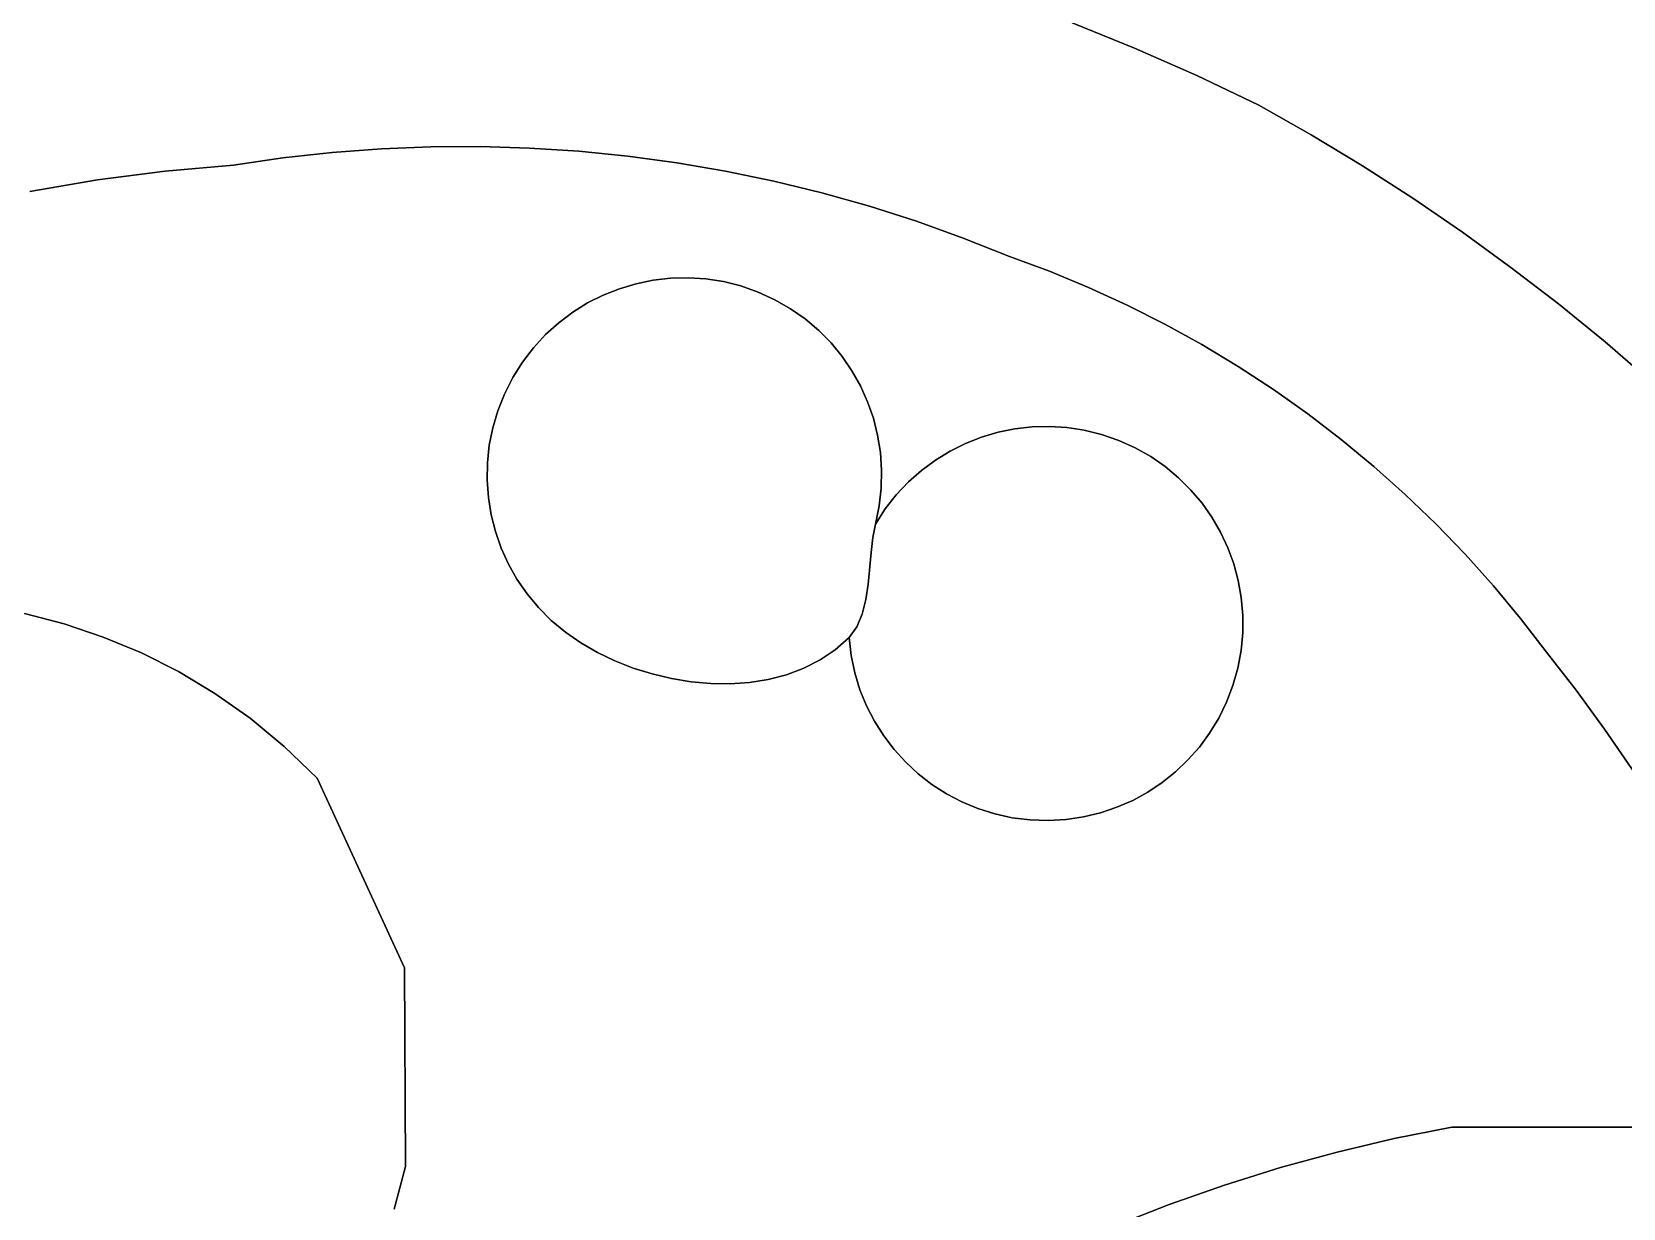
# Model space of a CAD drawing. Header units: inches. Extents: x 37.2 to 70.6, y 17.4 to 61.6.
# Drawn here: x 60.165 to 63.449, y 29.594 to 32.022 of the extents above; entities that cross this region are included whole.
import ezdxf

# ---------------------------------------------------------------- set-up
doc = ezdxf.new("R2010")
doc.units = ezdxf.units.IN
doc.layers.add('SURFACES_FOR_SKETCHUP', color=7, linetype='Continuous')

msp = doc.modelspace()

# ---------------------------------------------------------------- linework, layer by layer
at = {"layer": 'SURFACES_FOR_SKETCHUP'}
for points, invisible_edges in [([(62.4405, 31.9884), (62.569, 31.9319), (62.5969, 32.914)], 10), ([(62.5969, 32.914), (62.5219, 32.8961), (62.4405, 31.9884)], 10), ([(63.2298, 32.4401), (62.5969, 32.914), (62.569, 31.9319)], 11), ([(62.3116, 32.0408), (62.4405, 31.9884), (62.4461, 32.8812)], 10), ([(62.5219, 32.8961), (62.4461, 32.8812), (62.4405, 31.9884)], 10), ([(60.8551, 32.4148), (60.516, 32.4029), (60.7846, 31.7732)], 11), ([(60.7846, 31.7732), (60.8865, 31.7808), (60.8551, 32.4148)], 10), ([(61.1264, 32.3671), (60.8551, 32.4148), (60.9885, 31.7849)], 10), ([(60.8865, 31.7808), (60.9885, 31.7849), (60.8551, 32.4148)], 10), ([(63.2298, 32.4401), (62.569, 31.9319), (63.2347, 32.3937)], 3), ([(60.4393, 32.37), (60.5813, 31.747), (60.479, 32.384)], 3), ([(60.479, 32.384), (60.6829, 31.7619), (60.516, 32.4029)], 3), ([(60.6829, 31.7619), (60.479, 32.384), (60.5813, 31.747)], 3), ([(60.7846, 31.7732), (60.516, 32.4029), (60.6829, 31.7619)], 3), ([(62.697, 31.8711), (63.2347, 32.3937), (62.569, 31.9319)], 3), ([(63.2347, 32.3937), (62.697, 31.8711), (63.2443, 32.3473)], 3), ([(60.2619, 32.3486), (60.0733, 32.3492), (60.161, 31.6928)], 10), ([(60.161, 31.6928), (60.3002, 31.7166), (60.2619, 32.3486)], 10), ([(60.3082, 32.3501), (60.2619, 32.3486), (60.3002, 31.7166)], 10), ([(60.3002, 31.7166), (60.4403, 31.7347), (60.3082, 32.3501)], 10), ([(60.3535, 32.3538), (60.3082, 32.3501), (60.4403, 31.7347)], 10), ([(60.3535, 32.3538), (60.4403, 31.7347), (60.3973, 32.3602)], 3), ([(60.3973, 32.3602), (60.5813, 31.747), (60.4393, 32.37)], 3), ([(60.5813, 31.747), (60.3973, 32.3602), (60.4403, 31.7347)], 3), ([(61.1264, 32.3671), (60.9885, 31.7849), (61.0904, 31.7854)], 9), ([(61.1264, 32.3671), (61.0904, 31.7854), (61.2608, 32.3408)], 3), ([(63.2443, 32.3473), (62.697, 31.8711), (63.2588, 32.3013)], 3), ([(61.1922, 31.7824), (61.2608, 32.3408), (61.0904, 31.7854)], 3), ([(61.2938, 31.7758), (61.2608, 32.3408), (61.1922, 31.7824)], 3), ([(61.2608, 32.3408), (61.2938, 31.7758), (61.3944, 32.3126)], 3), ([(61.395, 31.7657), (61.3944, 32.3126), (61.2938, 31.7758)], 3), ([(61.3944, 32.3126), (61.395, 31.7657), (61.5273, 32.2822)], 3), ([(61.4959, 31.752), (61.5273, 32.2822), (61.395, 31.7657)], 3), ([(61.5273, 32.2822), (61.4959, 31.752), (61.6595, 32.2494)], 3), ([(62.8047, 31.8098), (63.2588, 32.3013), (62.697, 31.8711)], 3), ([(63.2588, 32.3013), (62.8047, 31.8098), (63.2778, 32.2569)], 3), ([(61.5962, 31.7349), (61.6595, 32.2494), (61.4959, 31.752)], 3), ([(61.6595, 32.2494), (61.5962, 31.7349), (61.7911, 32.214)], 3), ([(63.2778, 32.2569), (62.8047, 31.8098), (63.3008, 32.2155)], 3), ([(61.6959, 31.7142), (61.7911, 32.214), (61.5962, 31.7349)], 3), ([(61.7911, 32.214), (61.6959, 31.7142), (61.9221, 32.1756)], 3), ([(62.9106, 31.7456), (63.3008, 32.2155), (62.8047, 31.8098)], 3), ([(63.3008, 32.2155), (62.9106, 31.7456), (63.3275, 32.1772)], 3), ([(61.7949, 31.69), (61.9221, 32.1756), (61.6959, 31.7142)], 3), ([(61.9221, 32.1756), (61.7949, 31.69), (62.0524, 32.1341)], 3), ([(63.3275, 32.1772), (62.9106, 31.7456), (63.3574, 32.1421)], 3), ([(61.8932, 31.6624), (62.0524, 32.1341), (61.7949, 31.69)], 3), ([(61.9905, 31.6313), (62.0524, 32.1341), (61.8932, 31.6624)], 3), ([(62.0524, 32.1341), (61.9905, 31.6313), (62.1823, 32.0893)], 3), ([(63.0147, 31.6786), (63.3574, 32.1421), (62.9106, 31.7456)], 3), ([(63.3574, 32.1421), (63.0147, 31.6786), (63.3904, 32.1104)], 3), ([(62.0869, 31.5967), (62.1823, 32.0893), (61.9905, 31.6313)], 3), ([(62.1823, 32.0893), (62.0869, 31.5967), (62.3116, 32.0408)], 3), ([(63.1168, 31.6086), (63.3904, 32.1104), (63.0147, 31.6786)], 3), ([(63.3904, 32.1104), (63.1168, 31.6086), (63.4261, 32.0821)], 3), ([(63.4261, 32.0821), (63.1168, 31.6086), (63.4641, 32.0575)], 3), ([(63.217, 31.5359), (63.4641, 32.0575), (63.1168, 31.6086)], 3), ([(63.4641, 32.0575), (63.217, 31.5359), (63.5043, 32.0367)], 3), ([(62.1822, 31.5586), (62.3116, 32.0408), (62.0869, 31.5967)], 3), ([(62.3116, 32.0408), (62.1822, 31.5586), (62.4405, 31.9884)], 3), ([(63.5043, 32.0367), (63.217, 31.5359), (63.5463, 32.0199)], 3), ([(63.3151, 31.4605), (63.5463, 32.0199), (63.217, 31.5359)], 3), ([(63.5463, 32.0199), (63.3151, 31.4605), (63.5898, 32.007)], 3), ([(62.2646, 31.5281), (62.4405, 31.9884), (62.1822, 31.5586)], 3), ([(62.3456, 31.4946), (62.4405, 31.9884), (62.2646, 31.5281)], 3), ([(62.4405, 31.9884), (62.3456, 31.4946), (62.569, 31.9319)], 3), ([(63.5898, 32.007), (63.3151, 31.4605), (63.6345, 31.9984)], 3), ([(63.4111, 31.3823), (63.6345, 31.9984), (63.3151, 31.4605)], 3), ([(63.6345, 31.9984), (63.4111, 31.3823), (63.68, 31.9942)], 3), ([(63.505, 31.3014), (63.68, 31.9942), (63.4111, 31.3823)], 3), ([(62.4251, 31.4581), (62.569, 31.9319), (62.3456, 31.4946)], 3), ([(62.569, 31.9319), (62.4251, 31.4581), (62.697, 31.8711)], 3), ([(62.503, 31.4188), (62.697, 31.8711), (62.4251, 31.4581)], 3), ([(62.697, 31.8711), (62.503, 31.4188), (62.8047, 31.8098)], 3), ([(61.0904, 31.7854), (60.9885, 31.7849), (61.2252, 31.3973)], 10), ([(61.0904, 31.7854), (61.2252, 31.3973), (61.2523, 31.4217)], 9), ([(61.0904, 31.7854), (61.2523, 31.4217), (61.1922, 31.7824)], 3), ([(62.5794, 31.3766), (62.8047, 31.8098), (62.503, 31.4188)], 3), ([(62.9106, 31.7456), (62.8047, 31.8098), (62.5794, 31.3766)], 10), ([(60.6829, 31.7619), (60.5813, 31.747), (61.116, 31.2046)], 10), ([(60.7846, 31.7732), (60.6829, 31.7619), (61.1264, 31.2399)], 10), ([(61.116, 31.2046), (61.1264, 31.2399), (60.6829, 31.7619)], 10), ([(60.8865, 31.7808), (60.7846, 31.7732), (61.1573, 31.3085)], 10), ([(61.1264, 31.2399), (61.1402, 31.2746), (60.7846, 31.7732)], 10), ([(61.1402, 31.2746), (61.1573, 31.3085), (60.7846, 31.7732)], 10), ([(60.9885, 31.7849), (60.8865, 31.7808), (61.1775, 31.3406)], 10), ([(61.1573, 31.3085), (61.1775, 31.3406), (60.8865, 31.7808)], 10), ([(61.1775, 31.3406), (61.2002, 31.3702), (60.9885, 31.7849)], 10), ([(61.2002, 31.3702), (61.2252, 31.3973), (60.9885, 31.7849)], 10), ([(61.2813, 31.4435), (61.1922, 31.7824), (61.2523, 31.4217)], 3), ([(61.3119, 31.4626), (61.1922, 31.7824), (61.2813, 31.4435)], 3), ([(61.1922, 31.7824), (61.3119, 31.4626), (61.2938, 31.7758)], 3), ([(61.344, 31.4788), (61.2938, 31.7758), (61.3119, 31.4626)], 3), ([(61.3774, 31.4921), (61.2938, 31.7758), (61.344, 31.4788)], 3), ([(61.2938, 31.7758), (61.3774, 31.4921), (61.395, 31.7657)], 3), ([(61.4118, 31.5024), (61.395, 31.7657), (61.3774, 31.4921)], 3), ([(61.447, 31.5097), (61.395, 31.7657), (61.4118, 31.5024)], 3), ([(61.395, 31.7657), (61.447, 31.5097), (61.4959, 31.752)], 3), ([(60.3002, 31.7166), (60.3124, 30.773), (60.4403, 31.7347)], 3), ([(60.3124, 30.773), (60.3911, 30.7403), (60.4403, 31.7347)], 10), ([(60.5813, 31.747), (60.4403, 31.7347), (60.3911, 30.7403)], 10), ([(61.109, 31.1688), (60.5813, 31.747), (60.3911, 30.7403)], 11), ([(61.109, 31.1688), (61.116, 31.2046), (60.5813, 31.747)], 10), ([(61.4828, 31.5139), (61.4959, 31.752), (61.447, 31.5097)], 3), ([(61.519, 31.5148), (61.4959, 31.752), (61.4828, 31.5139)], 3), ([(61.4959, 31.752), (61.519, 31.5148), (61.5962, 31.7349)], 3), ([(61.5555, 31.5125), (61.5962, 31.7349), (61.519, 31.5148)], 3), ([(61.5919, 31.5069), (61.5962, 31.7349), (61.5555, 31.5125)], 3), ([(61.5962, 31.7349), (61.5919, 31.5069), (61.6959, 31.7142)], 3), ([(62.654, 31.3316), (62.9106, 31.7456), (62.5794, 31.3766)], 3), ([(62.654, 31.3316), (62.7268, 31.284), (62.9106, 31.7456)], 10), ([(63.0147, 31.6786), (62.9106, 31.7456), (62.7268, 31.284)], 10), ([(60.161, 31.6928), (60.15, 30.8214), (60.3002, 31.7166)], 3), ([(60.232, 30.8), (60.3002, 31.7166), (60.15, 30.8214)], 3), ([(60.3124, 30.773), (60.3002, 31.7166), (60.232, 30.8)], 3), ([(61.6281, 31.4978), (61.6959, 31.7142), (61.5919, 31.5069)], 3), ([(61.6639, 31.4852), (61.6959, 31.7142), (61.6281, 31.4978)], 3), ([(61.6959, 31.7142), (61.6639, 31.4852), (61.7949, 31.69)], 3), ([(61.6639, 31.4852), (61.6984, 31.4694), (61.7949, 31.69)], 10), ([(61.6984, 31.4694), (61.7307, 31.4508), (61.7949, 31.69)], 10), ([(61.8932, 31.6624), (61.7949, 31.69), (61.7307, 31.4508)], 10), ([(61.7307, 31.4508), (61.7609, 31.4296), (61.8932, 31.6624)], 10), ([(61.7609, 31.4296), (61.7887, 31.406), (61.8932, 31.6624)], 10), ([(61.9905, 31.6313), (61.8932, 31.6624), (61.7887, 31.406)], 10), ([(62.7268, 31.284), (62.7978, 31.2337), (63.0147, 31.6786)], 10), ([(63.1168, 31.6086), (63.0147, 31.6786), (62.7978, 31.2337)], 10), ([(61.7887, 31.406), (61.8141, 31.3801), (61.9905, 31.6313)], 10), ([(61.8141, 31.3801), (61.837, 31.3523), (61.9905, 31.6313)], 10), ([(62.0869, 31.5967), (61.9905, 31.6313), (61.837, 31.3523)], 10), ([(61.837, 31.3523), (61.8573, 31.3226), (62.0869, 31.5967)], 10), ([(61.8573, 31.3226), (61.8749, 31.2913), (62.0869, 31.5967)], 10), ([(62.1822, 31.5586), (62.0869, 31.5967), (61.8749, 31.2913)], 10), ([(63.1168, 31.6086), (62.7978, 31.2337), (62.8669, 31.1807)], 9), ([(63.1168, 31.6086), (62.8669, 31.1807), (63.217, 31.5359)], 3), ([(61.8749, 31.2913), (62.1247, 31.1857), (62.1822, 31.5586)], 11), ([(62.1587, 31.1958), (62.1822, 31.5586), (62.1247, 31.1857)], 3), ([(62.1934, 31.2029), (62.1822, 31.5586), (62.1587, 31.1958)], 3), ([(62.1822, 31.5586), (62.1934, 31.2029), (62.2646, 31.5281)], 3), ([(62.2288, 31.2069), (62.2646, 31.5281), (62.1934, 31.2029)], 3), ([(62.2646, 31.2079), (62.2646, 31.5281), (62.2288, 31.2069)], 3), ([(62.2646, 31.5281), (62.2646, 31.2079), (62.3456, 31.4946)], 3), ([(62.934, 31.1252), (63.217, 31.5359), (62.8669, 31.1807)], 3), ([(63.217, 31.5359), (62.934, 31.1252), (63.3151, 31.4605)], 3), ([(61.3774, 31.4921), (61.344, 31.4788), (61.1573, 31.3085)], 10), ([(61.1573, 31.3085), (61.8749, 31.2913), (61.3774, 31.4921)], 11), ([(61.3774, 31.4921), (61.6639, 31.4852), (61.4118, 31.5024)], 3), ([(61.6639, 31.4852), (61.3774, 31.4921), (61.8749, 31.2913)], 11), ([(61.4118, 31.5024), (61.6281, 31.4978), (61.447, 31.5097)], 3), ([(61.6281, 31.4978), (61.4118, 31.5024), (61.6639, 31.4852)], 3), ([(61.447, 31.5097), (61.6281, 31.4978), (61.4828, 31.5139)], 3), ([(61.519, 31.5148), (61.4828, 31.5139), (61.5919, 31.5069)], 10), ([(61.5919, 31.5069), (61.4828, 31.5139), (61.6281, 31.4978)], 3), ([(61.5919, 31.5069), (61.5555, 31.5125), (61.519, 31.5148)], 8), ([(62.3006, 31.2056), (62.3456, 31.4946), (62.2646, 31.2079)], 3), ([(62.3456, 31.4946), (62.3006, 31.2056), (62.4251, 31.4581)], 3), ([(61.1573, 31.3085), (61.344, 31.4788), (61.1775, 31.3406)], 3), ([(61.3119, 31.4626), (61.1775, 31.3406), (61.344, 31.4788)], 3), ([(61.3119, 31.4626), (61.2813, 31.4435), (61.1775, 31.3406)], 10), ([(61.8749, 31.2913), (61.8573, 31.3226), (61.6639, 31.4852)], 10), ([(61.6639, 31.4852), (61.8573, 31.3226), (61.6984, 31.4694)], 3), ([(61.7307, 31.4508), (61.6984, 31.4694), (61.8141, 31.3801)], 10), ([(61.837, 31.3523), (61.8141, 31.3801), (61.6984, 31.4694)], 10), ([(61.837, 31.3523), (61.6984, 31.4694), (61.8573, 31.3226)], 3), ([(62.3365, 31.2001), (62.4251, 31.4581), (62.3006, 31.2056)], 3), ([(62.3365, 31.2001), (62.3723, 31.1912), (62.4251, 31.4581)], 10), ([(62.503, 31.4188), (62.4251, 31.4581), (62.3723, 31.1912)], 10), ([(62.999, 31.0673), (63.3151, 31.4605), (62.934, 31.1252)], 3), ([(63.3151, 31.4605), (62.999, 31.0673), (63.4111, 31.3823)], 3), ([(61.2002, 31.3702), (61.1775, 31.3406), (61.2813, 31.4435)], 10), ([(61.2523, 31.4217), (61.2002, 31.3702), (61.2813, 31.4435)], 3), ([(61.7887, 31.406), (61.7609, 31.4296), (61.7307, 31.4508)], 8), ([(61.7887, 31.406), (61.7307, 31.4508), (61.8141, 31.3801)], 3), ([(61.2523, 31.4217), (61.2252, 31.3973), (61.2002, 31.3702)], 8), ([(62.4076, 31.179), (62.503, 31.4188), (62.3723, 31.1912)], 3), ([(62.503, 31.4188), (62.4076, 31.179), (62.4417, 31.1636)], 9), ([(62.503, 31.4188), (62.4417, 31.1636), (62.5794, 31.3766)], 3), ([(62.4737, 31.1454), (62.5794, 31.3766), (62.4417, 31.1636)], 3), ([(62.5794, 31.3766), (62.4737, 31.1454), (62.654, 31.3316)], 3), ([(63.0619, 31.0068), (63.4111, 31.3823), (62.999, 31.0673)], 3), ([(63.1225, 30.944), (63.4111, 31.3823), (63.0619, 31.0068)], 3), ([(63.4111, 31.3823), (63.1225, 30.944), (63.505, 31.3014)], 3), ([(62.5036, 31.1247), (62.654, 31.3316), (62.4737, 31.1454)], 3), ([(62.5313, 31.1017), (62.654, 31.3316), (62.5036, 31.1247)], 3), ([(62.654, 31.3316), (62.5313, 31.1017), (62.7268, 31.284)], 3), ([(61.1402, 31.2746), (61.1071, 31.0608), (61.1573, 31.3085)], 3), ([(61.1128, 31.0253), (61.1573, 31.3085), (61.1071, 31.0608)], 3), ([(61.1573, 31.3085), (61.1128, 31.0253), (61.8749, 31.2913)], 11), ([(63.1809, 30.8789), (63.505, 31.3014), (63.1225, 30.944)], 3), ([(63.505, 31.3014), (63.1809, 30.8789), (63.6294, 31.1694)], 3), ([(61.1045, 31.0966), (61.1402, 31.2746), (61.1051, 31.1327)], 3), ([(61.1071, 31.0608), (61.1402, 31.2746), (61.1045, 31.0966)], 3), ([(61.1264, 31.2399), (61.1051, 31.1327), (61.1402, 31.2746)], 3), ([(61.2659, 30.7831), (61.8749, 31.2913), (61.1128, 31.0253)], 11), ([(61.2659, 30.7831), (61.9058, 31.0063), (61.8749, 31.2913)], 11), ([(61.8896, 31.2585), (62.1247, 31.1857), (61.8749, 31.2913)], 3), ([(61.8749, 31.2913), (61.9058, 31.0063), (61.8896, 31.2585)], 3), ([(62.5566, 31.0764), (62.7268, 31.284), (62.5313, 31.1017)], 3), ([(62.5796, 31.0491), (62.7268, 31.284), (62.5566, 31.0764)], 3), ([(62.7268, 31.284), (62.5796, 31.0491), (62.7978, 31.2337)], 3), ([(61.109, 31.1688), (61.1051, 31.1327), (61.1264, 31.2399)], 10), ([(61.1264, 31.2399), (61.116, 31.2046), (61.109, 31.1688)], 8), ([(61.9015, 31.2246), (62.0917, 31.1728), (61.8896, 31.2585)], 3), ([(62.1247, 31.1857), (61.8896, 31.2585), (62.0917, 31.1728)], 3), ([(61.8896, 31.2585), (61.9135, 31.0435), (61.9015, 31.2246)], 3), ([(61.9135, 31.0435), (61.8896, 31.2585), (61.9058, 31.0063)], 3), ([(62.5999, 31.0201), (62.7978, 31.2337), (62.5796, 31.0491)], 3), ([(62.7978, 31.2337), (62.5999, 31.0201), (62.8669, 31.1807)], 3), ([(62.2646, 31.2079), (61.8907, 30.8823), (62.3006, 31.2056)], 3), ([(62.2288, 31.2069), (61.8907, 30.8823), (62.2646, 31.2079)], 3), ([(62.1934, 31.2029), (61.8907, 30.8823), (62.2288, 31.2069)], 3), ([(62.3365, 31.2001), (62.3006, 31.2056), (61.8907, 30.8823)], 10), ([(62.1587, 31.1958), (61.8907, 30.8823), (62.1934, 31.2029)], 3), ([(62.3365, 31.2001), (61.8907, 30.8823), (62.3723, 31.1912)], 3), ([(62.1587, 31.1958), (62.1247, 31.1857), (61.8907, 30.8823)], 10), ([(61.9103, 31.1896), (62.0599, 31.157), (61.9015, 31.2246)], 3), ([(62.0917, 31.1728), (61.9015, 31.2246), (62.0599, 31.157)], 3), ([(61.9015, 31.2246), (61.9135, 31.0435), (61.9103, 31.1896)], 3), ([(61.1051, 31.1327), (61.109, 31.1688), (60.3911, 30.7403)], 10), ([(62.3723, 31.1912), (61.8907, 30.8823), (62.4076, 31.179)], 3), ([(62.1247, 31.1857), (62.0917, 31.1728), (61.8907, 30.8823)], 10), ([(62.4076, 31.179), (61.8907, 30.8823), (62.4417, 31.1636)], 3), ([(62.0917, 31.1728), (62.0599, 31.157), (61.8907, 30.8823)], 10), ([(62.4417, 31.1636), (61.8907, 30.8823), (62.4737, 31.1454)], 3), ([(61.916, 31.1538), (62.0295, 31.1384), (61.9103, 31.1896)], 3), ([(62.0599, 31.157), (61.9103, 31.1896), (62.0295, 31.1384)], 3), ([(61.916, 31.1538), (61.9103, 31.1896), (61.9177, 31.0805)], 10), ([(61.9177, 31.0805), (61.9103, 31.1896), (61.9135, 31.0435)], 3), ([(62.6177, 30.9894), (62.8669, 31.1807), (62.5999, 31.0201)], 3), ([(62.6327, 30.9573), (62.8669, 31.1807), (62.6177, 30.9894)], 3), ([(62.8669, 31.1807), (62.6327, 30.9573), (62.934, 31.1252)], 3), ([(63.2369, 30.8114), (63.6294, 31.1694), (63.1809, 30.8789)], 3), ([(63.2904, 30.7418), (63.6294, 31.1694), (63.2369, 30.8114)], 3), ([(63.6294, 31.1694), (63.2904, 30.7418), (63.7487, 31.0334)], 3), ([(60.3911, 30.7403), (60.4679, 30.7016), (61.1051, 31.1327)], 10), ([(61.1045, 31.0966), (61.1051, 31.1327), (60.4679, 30.7016)], 10), ([(62.0599, 31.157), (62.0295, 31.1384), (61.8907, 30.8823)], 10), ([(62.4737, 31.1454), (61.8907, 30.8823), (62.5036, 31.1247)], 3), ([(62.0295, 31.1384), (62.0007, 31.1171), (61.8907, 30.8823)], 10), ([(61.9185, 31.1174), (62.0007, 31.1171), (61.916, 31.1538)], 3), ([(62.0295, 31.1384), (61.916, 31.1538), (62.0007, 31.1171)], 3), ([(61.9177, 31.0805), (61.9185, 31.1174), (61.916, 31.1538)], 8), ([(61.1071, 31.0608), (61.1045, 31.0966), (60.4679, 30.7016)], 10), ([(62.5313, 31.1017), (62.5036, 31.1247), (61.8907, 30.8823)], 10), ([(61.8968, 30.9475), (61.8907, 30.8823), (62.0007, 31.1171)], 10), ([(62.5566, 31.0764), (62.5313, 31.1017), (61.8907, 30.8823)], 10), ([(62.0007, 31.1171), (61.9738, 31.0932), (61.8968, 30.9475)], 10), ([(61.9177, 31.0805), (61.9738, 31.0932), (61.9185, 31.1174)], 3), ([(62.0007, 31.1171), (61.9185, 31.1174), (61.9738, 31.0932)], 3), ([(62.6327, 30.9573), (62.6449, 30.9239), (62.934, 31.1252)], 10), ([(62.6449, 30.9239), (62.6542, 30.8896), (62.934, 31.1252)], 10), ([(62.999, 31.0673), (62.934, 31.1252), (62.6542, 30.8896)], 10), ([(62.5566, 31.0764), (61.8907, 30.8823), (62.5796, 31.0491)], 3), ([(61.9488, 31.0667), (61.8968, 30.9475), (61.9738, 31.0932)], 3), ([(61.9261, 31.0377), (61.8968, 30.9475), (61.9488, 31.0667)], 3), ([(61.9135, 31.0435), (61.9488, 31.0667), (61.9177, 31.0805)], 3), ([(61.9135, 31.0435), (61.9261, 31.0377), (61.9488, 31.0667)], 9), ([(61.9738, 31.0932), (61.9177, 31.0805), (61.9488, 31.0667)], 3), ([(62.6542, 30.8896), (62.6605, 30.8543), (62.999, 31.0673)], 10), ([(63.0619, 31.0068), (62.999, 31.0673), (62.6605, 30.8543)], 10), ([(60.4679, 30.7016), (60.5427, 30.6567), (61.1071, 31.0608)], 10), ([(61.1128, 31.0253), (61.1071, 31.0608), (60.5427, 30.6567)], 10), ([(62.5796, 31.0491), (61.8907, 30.8823), (62.5999, 31.0201)], 3), ([(61.9003, 30.9784), (61.8968, 30.9475), (61.9261, 31.0377)], 10), ([(61.9261, 31.0377), (61.9058, 31.0063), (61.9003, 30.9784)], 8), ([(61.9135, 31.0435), (61.9058, 31.0063), (61.9261, 31.0377)], 8), ([(63.3516, 30.6632), (63.7487, 31.0334), (63.2904, 30.7418)], 3), ([(63.7487, 31.0334), (63.3516, 30.6632), (63.8628, 30.8935)], 3), ([(61.1216, 30.9905), (61.1128, 31.0253), (60.5427, 30.6567)], 10), ([(61.1216, 30.9905), (61.2659, 30.7831), (61.1128, 31.0253)], 3), ([(61.2978, 30.761), (61.9058, 31.0063), (61.2659, 30.7831)], 3), ([(61.3319, 30.7413), (61.9058, 31.0063), (61.2978, 30.761)], 3), ([(61.3681, 30.7239), (61.9058, 31.0063), (61.3319, 30.7413)], 3), ([(61.4059, 30.709), (61.9058, 31.0063), (61.3681, 30.7239)], 3), ([(61.9058, 31.0063), (61.4059, 30.709), (61.9003, 30.9784)], 3), ([(62.5999, 31.0201), (61.8907, 30.8823), (62.6177, 30.9894)], 3), ([(62.6605, 30.8543), (62.6636, 30.8184), (63.0619, 31.0068)], 10), ([(63.1225, 30.944), (63.0619, 31.0068), (62.6636, 30.8184)], 10), ([(60.5427, 30.6567), (60.6154, 30.6053), (61.1216, 30.9905)], 10), ([(61.1335, 30.9566), (61.1216, 30.9905), (60.6154, 30.6053)], 10), ([(61.1335, 30.9566), (61.2368, 30.8073), (61.1216, 30.9905)], 3), ([(61.2659, 30.7831), (61.1216, 30.9905), (61.2368, 30.8073)], 3), ([(61.4449, 30.6967), (61.9003, 30.9784), (61.4059, 30.709)], 3), ([(61.4449, 30.6967), (61.4848, 30.6872), (61.9003, 30.9784)], 10), ([(61.4848, 30.6872), (61.5252, 30.6806), (61.9003, 30.9784)], 10), ([(61.5252, 30.6806), (61.5658, 30.6769), (61.9003, 30.9784)], 10), ([(61.8968, 30.9475), (61.9003, 30.9784), (61.5658, 30.6769)], 10), ([(61.886, 30.8503), (62.6177, 30.9894), (61.8907, 30.8823)], 3), ([(62.6177, 30.9894), (61.886, 30.8503), (62.6327, 30.9573)], 3), ([(60.6154, 30.6053), (60.6858, 30.5471), (61.1335, 30.9566)], 10), ([(61.1483, 30.9237), (61.1335, 30.9566), (60.6858, 30.5471)], 10), ([(61.1335, 30.9566), (61.1483, 30.9237), (61.2368, 30.8073)], 10), ([(61.5658, 30.6769), (61.6061, 30.6765), (61.8968, 30.9475)], 10), ([(61.6061, 30.6765), (61.6459, 30.6793), (61.8968, 30.9475)], 10), ([(61.6459, 30.6793), (61.6846, 30.6855), (61.8968, 30.9475)], 10), ([(61.6846, 30.6855), (61.7221, 30.6952), (61.8968, 30.9475)], 10), ([(61.8907, 30.8823), (61.8968, 30.9475), (61.7221, 30.6952)], 10), ([(62.6327, 30.9573), (61.886, 30.8503), (62.6449, 30.9239)], 3), ([(63.1809, 30.8789), (63.1225, 30.944), (62.6601, 30.7454)], 10), ([(62.6635, 30.782), (62.6601, 30.7454), (63.1225, 30.944)], 10), ([(62.6636, 30.8184), (62.6635, 30.782), (63.1225, 30.944)], 10), ([(61.1661, 30.8921), (61.1483, 30.9237), (60.6858, 30.5471)], 10), ([(61.2104, 30.8337), (61.2368, 30.8073), (61.1483, 30.9237)], 10), ([(61.1661, 30.8921), (61.2104, 30.8337), (61.1483, 30.9237)], 3), ([(62.6449, 30.9239), (61.886, 30.8503), (62.6542, 30.8896)], 3), ([(60.6858, 30.5471), (60.7537, 30.4819), (61.1661, 30.8921)], 10), ([(61.1868, 30.862), (61.1661, 30.8921), (60.7537, 30.4819)], 10), ([(61.1661, 30.8921), (61.1868, 30.862), (61.2104, 30.8337)], 8), ([(61.7221, 30.6952), (61.7578, 30.7086), (61.8907, 30.8823)], 10), ([(61.7578, 30.7086), (61.7915, 30.7258), (61.8907, 30.8823)], 10), ([(61.886, 30.8503), (61.8907, 30.8823), (61.7915, 30.7258)], 10), ([(62.6542, 30.8896), (61.886, 30.8503), (62.6605, 30.8543)], 3), ([(63.2369, 30.8114), (63.1809, 30.8789), (62.6533, 30.7086)], 10), ([(62.6601, 30.7454), (62.6533, 30.7086), (63.1809, 30.8789)], 10), ([(63.4103, 30.5827), (63.8628, 30.8935), (63.3516, 30.6632)], 3), ([(63.4664, 30.5006), (63.8628, 30.8935), (63.4103, 30.5827)], 3), ([(61.2104, 30.8337), (61.1868, 30.862), (60.7537, 30.4819)], 10), ([(61.2368, 30.8073), (61.2104, 30.8337), (60.7537, 30.4819)], 10), ([(61.7915, 30.7258), (61.8227, 30.7469), (61.886, 30.8503)], 10), ([(61.8785, 30.8205), (61.886, 30.8503), (61.8227, 30.7469)], 10), ([(61.8785, 30.8205), (61.9942, 30.4903), (61.886, 30.8503)], 3), ([(62.6605, 30.8543), (61.886, 30.8503), (62.6636, 30.8184)], 3), ([(62.1172, 30.4188), (61.886, 30.8503), (62.0839, 30.4327)], 3), ([(62.0839, 30.4327), (61.886, 30.8503), (62.0522, 30.4493)], 3), ([(62.6635, 30.782), (62.6636, 30.8184), (61.886, 30.8503)], 10), ([(62.6601, 30.7454), (62.6635, 30.782), (61.886, 30.8503)], 10), ([(62.6432, 30.6726), (61.886, 30.8503), (62.63, 30.6382)], 3), ([(62.5953, 30.5748), (62.614, 30.6056), (61.886, 30.8503)], 10), ([(62.5741, 30.5459), (62.5953, 30.5748), (61.886, 30.8503)], 10), ([(62.5249, 30.4947), (62.5506, 30.5192), (61.886, 30.8503)], 10), ([(62.4677, 30.4529), (62.4972, 30.4725), (61.886, 30.8503)], 10), ([(62.3701, 30.41), (61.886, 30.8503), (62.3351, 30.4016)], 3), ([(62.2991, 30.3962), (62.3351, 30.4016), (61.886, 30.8503)], 10), ([(62.2623, 30.3941), (62.2991, 30.3962), (61.886, 30.8503)], 10), ([(62.1519, 30.4079), (61.886, 30.8503), (62.1172, 30.4188)], 3), ([(62.0522, 30.4493), (61.886, 30.8503), (62.0223, 30.4686)], 3), ([(62.6533, 30.7086), (62.6601, 30.7454), (61.886, 30.8503)], 10), ([(62.63, 30.6382), (61.886, 30.8503), (62.614, 30.6056)], 3), ([(62.4972, 30.4725), (62.5249, 30.4947), (61.886, 30.8503)], 10), ([(62.404, 30.4215), (61.886, 30.8503), (62.3701, 30.41)], 3), ([(62.2249, 30.3953), (62.2623, 30.3941), (61.886, 30.8503)], 10), ([(62.5506, 30.5192), (62.5741, 30.5459), (61.886, 30.8503)], 10), ([(62.4366, 30.4358), (61.886, 30.8503), (62.404, 30.4215)], 3), ([(62.0223, 30.4686), (61.886, 30.8503), (61.9942, 30.4903)], 3), ([(62.6533, 30.7086), (61.886, 30.8503), (62.6432, 30.6726)], 3), ([(62.1878, 30.4), (61.886, 30.8503), (62.1519, 30.4079)], 3), ([(62.2249, 30.3953), (61.886, 30.8503), (62.1878, 30.4)], 3), ([(62.4677, 30.4529), (61.886, 30.8503), (62.4366, 30.4358)], 3), ([(60.15, 30.8214), (59.7432, 29.6888), (60.232, 30.8)], 3), ([(60.232, 30.8), (59.7432, 29.6888), (60.3124, 30.773)], 3), ([(61.2659, 30.7831), (61.2368, 30.8073), (60.7537, 30.4819)], 10), ([(61.8227, 30.7469), (61.8512, 30.7721), (61.8785, 30.8205)], 10), ([(61.8673, 30.794), (61.8785, 30.8205), (61.8512, 30.7721)], 2), ([(61.8738, 30.6641), (61.8785, 30.8205), (61.8631, 30.6989)], 3), ([(61.8673, 30.794), (61.8631, 30.6989), (61.8785, 30.8205)], 3), ([(61.8874, 30.6308), (61.8785, 30.8205), (61.8738, 30.6641)], 3), ([(61.9682, 30.5144), (61.8785, 30.8205), (61.9443, 30.5406)], 3), ([(61.9228, 30.5689), (61.8785, 30.8205), (61.9038, 30.599)], 3), ([(61.9443, 30.5406), (61.8785, 30.8205), (61.9228, 30.5689)], 3), ([(61.9942, 30.4903), (61.8785, 30.8205), (61.9682, 30.5144)], 3), ([(61.9038, 30.599), (61.8785, 30.8205), (61.8874, 30.6308)], 3), ([(63.2904, 30.7418), (63.2369, 30.8114), (62.6432, 30.6726)], 10), ([(62.6533, 30.7086), (62.6432, 30.6726), (63.2369, 30.8114)], 10), ([(59.776, 29.6689), (60.3124, 30.773), (59.7432, 29.6888)], 3), ([(60.3124, 30.773), (59.776, 29.6689), (60.3911, 30.7403)], 3), ([(61.2978, 30.761), (61.2659, 30.7831), (60.7537, 30.4819)], 10), ([(61.8555, 30.7349), (61.8512, 30.7721), (61.8227, 30.7469)], 8), ([(61.8512, 30.7721), (61.8555, 30.7349), (61.8673, 30.794)], 2), ([(61.8631, 30.6989), (61.8673, 30.794), (61.8555, 30.7349)], 3), ([(59.8076, 29.6469), (60.3911, 30.7403), (59.776, 29.6689)], 3), ([(60.3911, 30.7403), (59.8076, 29.6469), (60.4679, 30.7016)], 3), ([(61.3319, 30.7413), (61.2978, 30.761), (60.7537, 30.4819)], 10), ([(60.7537, 30.4819), (60.9338, 30.0901), (61.3319, 30.7413)], 10), ([(61.3681, 30.7239), (61.3319, 30.7413), (60.9338, 30.0901)], 10), ([(61.7915, 30.7258), (61.8631, 30.6989), (61.8227, 30.7469)], 3), ([(61.8555, 30.7349), (61.8227, 30.7469), (61.8631, 30.6989)], 3), ([(63.3516, 30.6632), (63.2904, 30.7418), (62.63, 30.6382)], 10), ([(62.6432, 30.6726), (62.63, 30.6382), (63.2904, 30.7418)], 10), ([(60.4679, 30.7016), (59.8076, 29.6469), (60.5427, 30.6567)], 3), ([(61.3681, 30.7239), (60.9338, 30.0901), (61.4059, 30.709)], 3), ([(61.4059, 30.709), (60.9338, 30.0901), (61.4449, 30.6967)], 3), ([(61.7221, 30.6952), (61.8874, 30.6308), (61.7578, 30.7086)], 3), ([(61.7578, 30.7086), (61.8738, 30.6641), (61.7915, 30.7258)], 3), ([(61.8738, 30.6641), (61.7578, 30.7086), (61.8874, 30.6308)], 3), ([(61.8631, 30.6989), (61.7915, 30.7258), (61.8738, 30.6641)], 3), ([(61.4449, 30.6967), (60.9338, 30.0901), (61.4848, 30.6872)], 3), ([(61.4848, 30.6872), (60.9338, 30.0901), (61.5252, 30.6806)], 3), ([(61.5252, 30.6806), (60.9338, 30.0901), (61.5658, 30.6769)], 3), ([(61.5658, 30.6769), (60.9338, 30.0901), (61.9682, 30.5144)], 11), ([(61.5658, 30.6769), (61.9682, 30.5144), (61.6061, 30.6765)], 3), ([(61.6061, 30.6765), (61.9443, 30.5406), (61.6459, 30.6793)], 3), ([(61.9443, 30.5406), (61.6061, 30.6765), (61.9682, 30.5144)], 3), ([(61.6459, 30.6793), (61.9228, 30.5689), (61.6846, 30.6855)], 3), ([(61.9228, 30.5689), (61.6459, 30.6793), (61.9443, 30.5406)], 3), ([(61.6846, 30.6855), (61.9038, 30.599), (61.7221, 30.6952)], 3), ([(61.9038, 30.599), (61.6846, 30.6855), (61.9228, 30.5689)], 3), ([(61.8874, 30.6308), (61.7221, 30.6952), (61.9038, 30.599)], 3), ([(59.8378, 29.6226), (60.5427, 30.6567), (59.8076, 29.6469)], 3), ([(60.5427, 30.6567), (59.8378, 29.6226), (60.6154, 30.6053)], 3), ([(63.4103, 30.5827), (63.3516, 30.6632), (62.614, 30.6056)], 10), ([(62.63, 30.6382), (62.614, 30.6056), (63.3516, 30.6632)], 10), ([(60.6154, 30.6053), (59.8378, 29.6226), (60.6858, 30.5471)], 3), ([(62.614, 30.6056), (62.5953, 30.5748), (63.4103, 30.5827)], 10), ([(63.0952, 29.7612), (62.5953, 30.5748), (62.5741, 30.5459)], 9), ([(62.5953, 30.5748), (63.0952, 29.7612), (63.4103, 30.5827)], 11), ([(63.4664, 30.5006), (63.4103, 30.5827), (63.0952, 29.7612)], 10), ([(59.8378, 29.6226), (59.8667, 29.5959), (60.6858, 30.5471)], 10), ([(60.7537, 30.4819), (60.6858, 30.5471), (59.8667, 29.5959)], 10), ([(62.5506, 30.5192), (62.9763, 29.7376), (62.5741, 30.5459)], 3), ([(63.0952, 29.7612), (62.5741, 30.5459), (62.9763, 29.7376)], 3), ([(61.9942, 30.4903), (61.9682, 30.5144), (60.9338, 30.0901)], 10), ([(62.5249, 30.4947), (62.9763, 29.7376), (62.5506, 30.5192)], 3), ([(60.9338, 30.0901), (60.7537, 30.4819), (59.8667, 29.5959)], 10), ([(62.0223, 30.4686), (61.9942, 30.4903), (60.9338, 30.0901)], 10), ([(62.4677, 30.4529), (62.8584, 29.7099), (62.4972, 30.4725)], 3), ([(62.4972, 30.4725), (62.8584, 29.7099), (62.5249, 30.4947)], 3), ([(62.9763, 29.7376), (62.5249, 30.4947), (62.8584, 29.7099)], 3), ([(63.5199, 30.4167), (63.4664, 30.5006), (63.0952, 29.7612)], 10), ([(62.0223, 30.4686), (60.9338, 30.0901), (62.0012, 29.352)], 11), ([(62.0522, 30.4493), (62.0223, 30.4686), (62.0012, 29.352)], 10), ([(62.0839, 30.4327), (62.0522, 30.4493), (62.0012, 29.352)], 10), ([(62.4366, 30.4358), (62.7416, 29.6779), (62.4677, 30.4529)], 3), ([(62.8584, 29.7099), (62.4677, 30.4529), (62.7416, 29.6779)], 3), ([(62.0012, 29.352), (62.179, 29.4566), (62.0839, 30.4327)], 10), ([(62.1172, 30.4188), (62.0839, 30.4327), (62.179, 29.4566)], 10), ([(62.1519, 30.4079), (62.1172, 30.4188), (62.179, 29.4566)], 10), ([(62.1878, 30.4), (62.1519, 30.4079), (62.2884, 29.5089)], 10), ([(62.179, 29.4566), (62.2884, 29.5089), (62.1519, 30.4079)], 10), ([(62.3351, 30.4016), (62.6261, 29.6418), (62.3701, 30.41)], 3), ([(62.3701, 30.41), (62.6261, 29.6418), (62.404, 30.4215)], 3), ([(62.404, 30.4215), (62.7416, 29.6779), (62.4366, 30.4358)], 3), ([(62.7416, 29.6779), (62.404, 30.4215), (62.6261, 29.6418)], 3), ([(63.5707, 30.3312), (63.5199, 30.4167), (63.0952, 29.7612)], 10), ([(62.2249, 30.3953), (62.1878, 30.4), (62.2884, 29.5089)], 10), ([(62.2249, 30.3953), (62.3994, 29.5573), (62.2623, 30.3941)], 3), ([(62.2884, 29.5089), (62.3994, 29.5573), (62.2249, 30.3953)], 10), ([(62.2623, 30.3941), (62.512, 29.6016), (62.2991, 30.3962)], 3), ([(62.512, 29.6016), (62.2623, 30.3941), (62.3994, 29.5573)], 3), ([(62.2991, 30.3962), (62.512, 29.6016), (62.3351, 30.4016)], 3), ([(62.6261, 29.6418), (62.3351, 30.4016), (62.512, 29.6016)], 3), ([(63.6188, 30.2441), (63.5707, 30.3312), (63.0952, 29.7612)], 10), ([(63.6642, 30.1555), (63.6188, 30.2441), (63.0952, 29.7612)], 10), ([(63.0952, 29.7612), (63.5851, 29.7612), (63.6642, 30.1555)], 10), ([(59.8667, 29.5959), (59.8941, 29.5668), (60.9338, 30.0901)], 10), ([(59.8941, 29.5668), (59.9199, 29.535), (60.9338, 30.0901)], 10), ([(60.9357, 29.6798), (60.9338, 30.0901), (59.9199, 29.535)], 10), ([(60.9357, 29.6798), (62.0012, 29.352), (60.9338, 30.0901)], 3), ([(62.9763, 29.7376), (63.1907, 28.8505), (63.0952, 29.7612)], 3), ([(63.0952, 29.7612), (63.3692, 28.8546), (63.5851, 29.7612)], 3), ([(63.2799, 28.8541), (63.0952, 29.7612), (63.1907, 28.8505)], 3), ([(63.3692, 28.8546), (63.0952, 29.7612), (63.2799, 28.8541)], 3), ([(63.6176, 29.7467), (63.5851, 29.7612), (63.3692, 28.8546)], 10), ([(62.8584, 29.7099), (63.1018, 28.8436), (62.9763, 29.7376)], 3), ([(63.1907, 28.8505), (62.9763, 29.7376), (63.1018, 28.8436)], 3), ([(63.4585, 28.8517), (63.6176, 29.7467), (63.3692, 28.8546)], 3), ([(62.7416, 29.6779), (63.0132, 28.8334), (62.8584, 29.7099)], 3), ([(63.1018, 28.8436), (62.8584, 29.7099), (63.0132, 28.8334)], 3), ([(59.9199, 29.535), (59.9441, 29.5005), (60.9357, 29.6798)], 10), ([(60.9128, 29.592), (60.9357, 29.6798), (59.9441, 29.5005)], 10), ([(60.9128, 29.592), (61.6578, 29.1236), (60.9357, 29.6798)], 3), ([(62.0012, 29.352), (60.9357, 29.6798), (61.8274, 29.241)], 3), ([(61.8274, 29.241), (60.9357, 29.6798), (61.6578, 29.1236)], 3), ([(62.6261, 29.6418), (62.9249, 28.8201), (62.7416, 29.6779)], 3), ([(63.0132, 28.8334), (62.7416, 29.6779), (62.9249, 28.8201)], 3), ([(62.512, 29.6016), (62.8372, 28.8035), (62.6261, 29.6418)], 3), ([(62.9249, 28.8201), (62.6261, 29.6418), (62.8372, 28.8035)], 3), ([(62.3994, 29.5573), (62.75, 28.7837), (62.512, 29.6016)], 3), ([(62.8372, 28.8035), (62.512, 29.6016), (62.75, 28.7837)], 3)]:
    msp.add_3dface(points, dxfattribs=dict(at, invisible_edges=invisible_edges))

doc.saveas('drawing.dxf')
